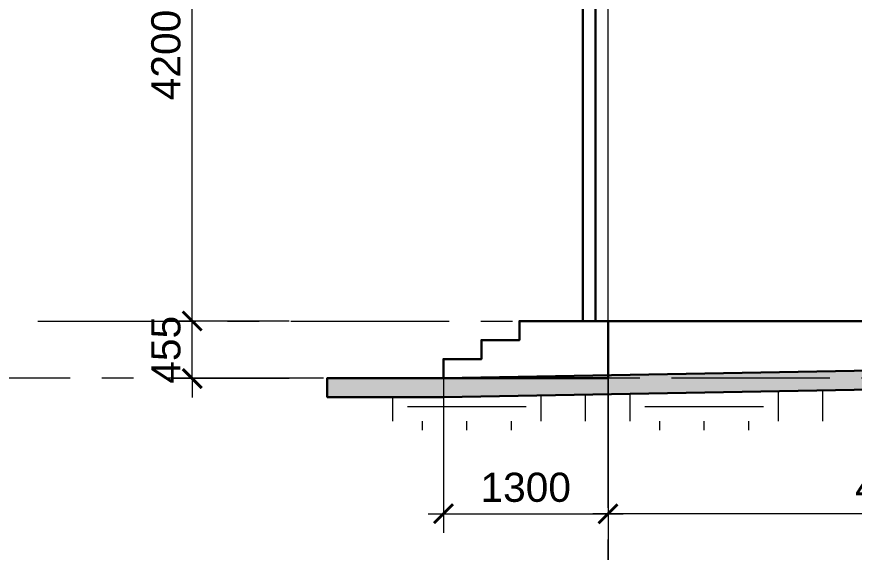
# Model space of a CAD drawing. Header units: millimetres. Extents: x 886808 to 1650903, y -1008069 to 230892.
# Drawn here: x 1012221 to 1018838, y -514323 to -510095 of the extents above; entities that cross this region are included whole.
import ezdxf

# ---------------------------------------------------------------- set-up
doc = ezdxf.new("R2010")
doc.units = ezdxf.units.MM
doc.linetypes.add('CENTER', pattern=[2, 1.25, -0.25, 0.25, -0.25])
doc.layers.get('0').update_dxf_attribs({"lineweight": 0})
for name, color, linetype, lineweight in [('8l NET TO', 8, 'Continuous', 9), ('A-DETL-GENF', 92, 'Continuous', 5), ('A-Wall', 113, 'Continuous', 30), ('A_Dim', 8, 'Continuous', 5)]:
    doc.layers.add(name, color=color, linetype=linetype, lineweight=lineweight)
doc.styles.add('TIÊU ĐỀ', font='arial.ttf', dxfattribs={"height": 230})
doc.dimstyles.new('1-100', dxfattribs={"dimtxt": 230, "dimasz": 150, "dimexe": 150, "dimexo": 300, "dimgap": 90, "dimtad": 1, "dimdec": 0, "dimrnd": 5, "dimzin": 0, "dimtxsty": 'TIÊU ĐỀ', "dimblk": 'ARCHTICK', "dimcen": 100, "dimdle": 120, "dimclrd": 256, "dimclre": 256, "dimclrt": 2, "dimadec": 0, "dimazin": 0, "dimtfac": 1, "dimtdec": 0, "dimtix": 1, "dimtmove": 1, "dimatfit": 3, "dimldrblk": 'OPEN30', "dimfxl": 900, "dimtolj": 1, "dimtzin": 0, "dimlwd": 13, "dimlwe": 13, "dimarcsym": 1})

# ---------------------------------------------------------------- blocks, each defined once
blk = doc.blocks.new('_ArchTick')
at = {"color": 0, "linetype": 'ByBlock', "const_width": 0.15}
blk.add_lwpolyline([(-0.5, -0.5), (0.5, 0.5)], dxfattribs=at)
blk = doc.blocks.new('*D745')
at = {"layer": 'A_Dim', "lineweight": 13, "transparency": 16777216}
for p, q in [((1013607.9, -512497.1), (1013607.9, -512347.1)), ((1014374.1, -512497.1), (1013457.9, -512497.1)), ((1013607.9, -512951.7), (1013607.9, -512497.1)), ((1014374.1, -512951.7), (1013457.9, -512951.7)), ((1013607.9, -512951.7), (1013607.9, -513101.7))]:
    blk.add_line(p, q, dxfattribs=at)
at = {"layer": 'Defpoints', "color": 0, "transparency": 16777216}
for p in [(1013607.9, -512497.1), (1014674.1, -512497.1), (1014674.1, -512951.7)]:
    blk.add_point(p, dxfattribs=at)
at = {"layer": 'A_Dim', "lineweight": 13, "transparency": 16777216, "xscale": 150, "yscale": 150, "zscale": 150}
for p, rotation in [((1013607.9, -512497.1), 270), ((1013607.9, -512951.7), 90)]:
    blk.add_blockref('_ArchTick', p, dxfattribs=dict(at, rotation=rotation))
at = {"layer": 'A_Dim', "color": 2, "transparency": 16777216, "insert": (1013401, -512724.4), "char_height": 230, "attachment_point": 5, "rotation": 90, "style": 'TIÊU ĐỀ'}
blk.add_mtext('\\A1;455', dxfattribs=at)
blk = doc.blocks.new('_Open30')
at = {"color": 0, "linetype": 'ByBlock', "lineweight": -2}
for p, q in [((-1, 0.268), (0, 0)), ((0, 0), (-1, -0.268)), ((0, 0), (-1, 0))]:
    blk.add_line(p, q, dxfattribs=at)
blk = doc.blocks.new('*D746')
at = {"layer": 'A_Dim', "lineweight": 13, "transparency": 16777216}
for p, q in [((1013607.9, -512617.1), (1013607.9, -508177.1)), ((1013654.9, -508297.1), (1013457.9, -508297.1)), ((1014374.1, -512497.1), (1013457.9, -512497.1))]:
    blk.add_line(p, q, dxfattribs=at)
at = {"layer": 'Defpoints', "color": 0, "transparency": 16777216}
for p in [(1013607.9, -508297.1), (1013954.9, -508297.1), (1014674.1, -512497.1)]:
    blk.add_point(p, dxfattribs=at)
at = {"layer": 'A_Dim', "lineweight": 13, "transparency": 16777216, "xscale": 150, "yscale": 150, "zscale": 150}
for p, rotation in [((1013607.9, -508297.1), 90), ((1013607.9, -512497.1), 270)]:
    blk.add_blockref('_ArchTick', p, dxfattribs=dict(at, rotation=rotation))
at = {"layer": 'A_Dim', "color": 2, "transparency": 16777216, "insert": (1013400.5, -510397.1), "char_height": 230, "attachment_point": 5, "rotation": 90, "style": 'TIÊU ĐỀ'}
blk.add_mtext('\\A1;4200', dxfattribs=at)
blk = doc.blocks.new('*D744')
at = {"layer": 'A_Dim', "lineweight": 13, "transparency": 16777216}
for p, q in [((1015592.5, -512797.1), (1015592.5, -514168.8)), ((1016892.5, -512797.1), (1016892.5, -514168.8)), ((1015472.5, -514018.8), (1017012.5, -514018.8))]:
    blk.add_line(p, q, dxfattribs=at)
at = {"layer": 'Defpoints', "color": 0, "transparency": 16777216}
for p in [(1015592.5, -512497.1), (1016892.5, -512497.1), (1016892.5, -514018.8)]:
    blk.add_point(p, dxfattribs=at)
at = {"layer": 'A_Dim', "lineweight": 13, "transparency": 16777216, "xscale": 150, "yscale": 150, "zscale": 150, "rotation": 180}
blk.add_blockref('_ArchTick', (1015592.5, -514018.8), dxfattribs=at)
at = {"layer": 'A_Dim', "lineweight": 13, "transparency": 16777216, "xscale": 150, "yscale": 150, "zscale": 150}
blk.add_blockref('_ArchTick', (1016892.5, -514018.8), dxfattribs=at)
at = {"layer": 'A_Dim', "color": 2, "transparency": 16777216, "insert": (1016242.5, -513811.3), "char_height": 230, "attachment_point": 5, "style": 'TIÊU ĐỀ'}
blk.add_mtext('\\A1;1300', dxfattribs=at)
blk = doc.blocks.new('*D739')
at = {"layer": 'A_Dim', "lineweight": 13, "transparency": 16777216}
for p, q in [((1016892.5, -512797.1), (1016892.5, -514928.5)), ((1024142.5, -512797.1), (1024142.5, -514928.5)), ((1024262.5, -514778.5), (1016772.5, -514778.5))]:
    blk.add_line(p, q, dxfattribs=at)
at = {"layer": 'Defpoints', "color": 0, "transparency": 16777216}
for p in [(1016892.5, -512497.1), (1024142.5, -512497.1), (1016892.5, -514778.5)]:
    blk.add_point(p, dxfattribs=at)
at = {"layer": 'A_Dim', "lineweight": 13, "transparency": 16777216, "xscale": 150, "yscale": 150, "zscale": 150, "rotation": 180}
blk.add_blockref('_ArchTick', (1016892.5, -514778.5), dxfattribs=at)
at = {"layer": 'A_Dim', "lineweight": 13, "transparency": 16777216, "xscale": 150, "yscale": 150, "zscale": 150}
blk.add_blockref('_ArchTick', (1024142.5, -514778.5), dxfattribs=at)
at = {"layer": 'A_Dim', "color": 2, "transparency": 16777216, "insert": (1020517.5, -514571.1), "char_height": 230, "attachment_point": 5, "style": 'TIÊU ĐỀ'}
blk.add_mtext('\\A1;7250', dxfattribs=at)
blk = doc.blocks.new('*D740')
at = {"layer": 'A_Dim', "lineweight": 13, "transparency": 16777216}
for p, q in [((1016892.5, -512797.1), (1016892.5, -515676)), ((1050622.5, -512797.1), (1050622.5, -515676)), ((1016772.5, -515526), (1050742.5, -515526))]:
    blk.add_line(p, q, dxfattribs=at)
at = {"layer": 'Defpoints', "color": 0, "transparency": 16777216}
for p in [(1016892.5, -512497.1), (1050622.5, -512497.1), (1050622.5, -515526)]:
    blk.add_point(p, dxfattribs=at)
at = {"layer": 'A_Dim', "lineweight": 13, "transparency": 16777216, "xscale": 150, "yscale": 150, "zscale": 150, "rotation": 180}
blk.add_blockref('_ArchTick', (1016892.5, -515526), dxfattribs=at)
at = {"layer": 'A_Dim', "lineweight": 13, "transparency": 16777216, "xscale": 150, "yscale": 150, "zscale": 150}
blk.add_blockref('_ArchTick', (1050622.5, -515526), dxfattribs=at)
at = {"layer": 'A_Dim', "color": 2, "transparency": 16777216, "insert": (1033757.5, -515318.5), "char_height": 230, "attachment_point": 5, "style": 'TIÊU ĐỀ'}
blk.add_mtext('\\A1;33730', dxfattribs=at)
blk = doc.blocks.new('*D738')
at = {"layer": 'A_Dim', "lineweight": 13, "transparency": 16777216}
for p, q in [((1016892.5, -512797.1), (1016892.5, -514168.8)), ((1021512.5, -512797.1), (1021512.5, -514168.8)), ((1021632.5, -514018.8), (1016772.5, -514018.8))]:
    blk.add_line(p, q, dxfattribs=at)
at = {"layer": 'Defpoints', "color": 0, "transparency": 16777216}
for p in [(1016892.5, -512497.1), (1021512.5, -512497.1), (1016892.5, -514018.8)]:
    blk.add_point(p, dxfattribs=at)
at = {"layer": 'A_Dim', "lineweight": 13, "transparency": 16777216, "xscale": 150, "yscale": 150, "zscale": 150, "rotation": 180}
blk.add_blockref('_ArchTick', (1016892.5, -514018.8), dxfattribs=at)
at = {"layer": 'A_Dim', "lineweight": 13, "transparency": 16777216, "xscale": 150, "yscale": 150, "zscale": 150}
blk.add_blockref('_ArchTick', (1021512.5, -514018.8), dxfattribs=at)
at = {"layer": 'A_Dim', "color": 2, "transparency": 16777216, "insert": (1019202.5, -513811.4), "char_height": 230, "attachment_point": 5, "style": 'TIÊU ĐỀ'}
blk.add_mtext('\\A1;4620', dxfattribs=at)

msp = doc.modelspace()

# ---------------------------------------------------------------- hatches: boundary and pattern name
at = {"layer": 'A-DETL-GENF', "transparency": 33554636}
msp.add_hatch(color=27, dxfattribs=at).paths.add_polyline_path([(1051468, -511847.1), (1047322.5, -511847.1), (1040801.9, -512647.1), (1015592.5, -513097.1), (1014674.1, -513097.1), (1014674.1, -512947.1), (1015592.5, -512947.1), (1040801.9, -512497.1), (1047322.5, -511697.1), (1051468, -511697.1)])
h = msp.add_hatch(dxfattribs=at)
h.set_pattern_fill('FP_9', color=27, style=0, pattern_type=2)
h.set_pattern_definition([(0, (822183.6, -511297.1), (937.5, 937.5), [937.5, -937.5]), (0, (822183.6, -510945.6), (937.5, 937.5), [937.5, -937.5]), (0, (822183.6, -510594), (937.5, 937.5), [937.5, -937.5]), (90, (822300.8, -510476.8), (-937.5, 937.5), [937.5, -937.5]), (90, (822652.3, -510476.8), (-937.5, 937.5), [937.5, -937.5]), (90, (823003.9, -510476.8), (-937.5, 937.5), [937.5, -937.5])])
h.paths.add_polyline_path([(1015174.1, -513359.7), (1015174.1, -513097.1), (1017392.5, -513073.5), (1040801.9, -512647.1), (1047322.5, -511847.1), (1051468, -511847.1), (1051468, -513359.4), (1029857.1, -513359.7)])

# ---------------------------------------------------------------- linework, layer by layer
at = {"layer": '8l NET TO', "color": 251, "linetype": 'CENTER', "ltscale": 1000, "true_color": 0x636466, "transparency": 33554636}
for p, q in [((1016892.5, -515972.4), (1016892.5, -497387.9)), ((1012386.7, -512497.1), (1056226.2, -512497.1)), ((1052644.1, -512947.1), (1010217.9, -512947.1))]:
    msp.add_line(p, q, dxfattribs=at)
at = {"layer": 'A-Wall', "transparency": 33554636}
for points in [[(1016692.5, -512497.1), (1016692.5, -508847.1)], [(1016792.5, -508847.1), (1016792.5, -512497.1)], [(1016792.5, -512497.1), (1016792.5, -508847.1)], [(1024042.5, -512497.1), (1016892.5, -512497.1)]]:
    msp.add_lwpolyline(points, dxfattribs=at)
for points in [[(1051468, -511847.1), (1047322.5, -511847.1), (1040801.9, -512647.1), (1015592.5, -513097.1), (1014674.1, -513097.1), (1014674.1, -512947.1), (1015592.5, -512947.1), (1040801.9, -512497.1), (1047322.5, -511697.1), (1051468, -511697.1)], [(1016892.5, -512497.1), (1016892.5, -512527.1), (1016892.5, -512947.1), (1015592.5, -512947.1), (1015592.5, -512797.1), (1015892.5, -512797.1), (1015892.5, -512647.1), (1016192.5, -512647.1), (1016192.5, -512497.1)]]:
    msp.add_lwpolyline(points, close=True, dxfattribs=at)
at = {"layer": 'A_Dim', "transparency": 33554636}
msp.add_lwpolyline([(1016892.5, -512537), (1016892.5, -508897.3)], dxfattribs=at)

# ---------------------------------------------------------------- dimensions: what is measured, and where the dimension line sits
for base, p1, p2, picture, middle in [((1013607.9, -508297.1), (1014674.1, -512497.1), (1013954.9, -508297.1), '*D746', (1013400.5, -510397.1)), ((1013607.9, -512497.1), (1014674.1, -512951.7), (1014674.1, -512497.1), '*D745', (1013401, -512724.4))]:
    dim = msp.add_linear_dim(base=base, p1=p1, p2=p2, angle=90, dimstyle='1-100', override={"dimscale": 1}, dxfattribs=at)
    dim.commit()
    dim.dimension.update_dxf_attribs({"geometry": picture, "text_midpoint": middle})
for base, p1, p2, picture, middle in [((1016892.5, -514018.8), (1015592.5, -512497.1), (1016892.5, -512497.1), '*D744', (1016242.5, -513811.3)), ((1016892.5, -514778.5), (1024142.5, -512497.1), (1016892.5, -512497.1), '*D739', (1020517.5, -514571.1)), ((1050622.5, -515526), (1016892.5, -512497.1), (1050622.5, -512497.1), '*D740', (1033757.5, -515318.5))]:
    dim = msp.add_linear_dim(base=base, p1=p1, p2=p2, dimstyle='1-100', override={"dimscale": 1}, dxfattribs=at)
    dim.commit()
    dim.dimension.update_dxf_attribs({"geometry": picture, "text_midpoint": middle})
dim = msp.add_linear_dim(base=(1016892.5, -514018.8), p1=(1021512.5, -512497.1), p2=(1016892.5, -512497.1), dimstyle='1-100', dxfattribs=at)
dim.commit()
dim.dimension.update_dxf_attribs({"geometry": '*D738', "text_midpoint": (1019202.5, -513811.4)})

doc.saveas('drawing.dxf')
